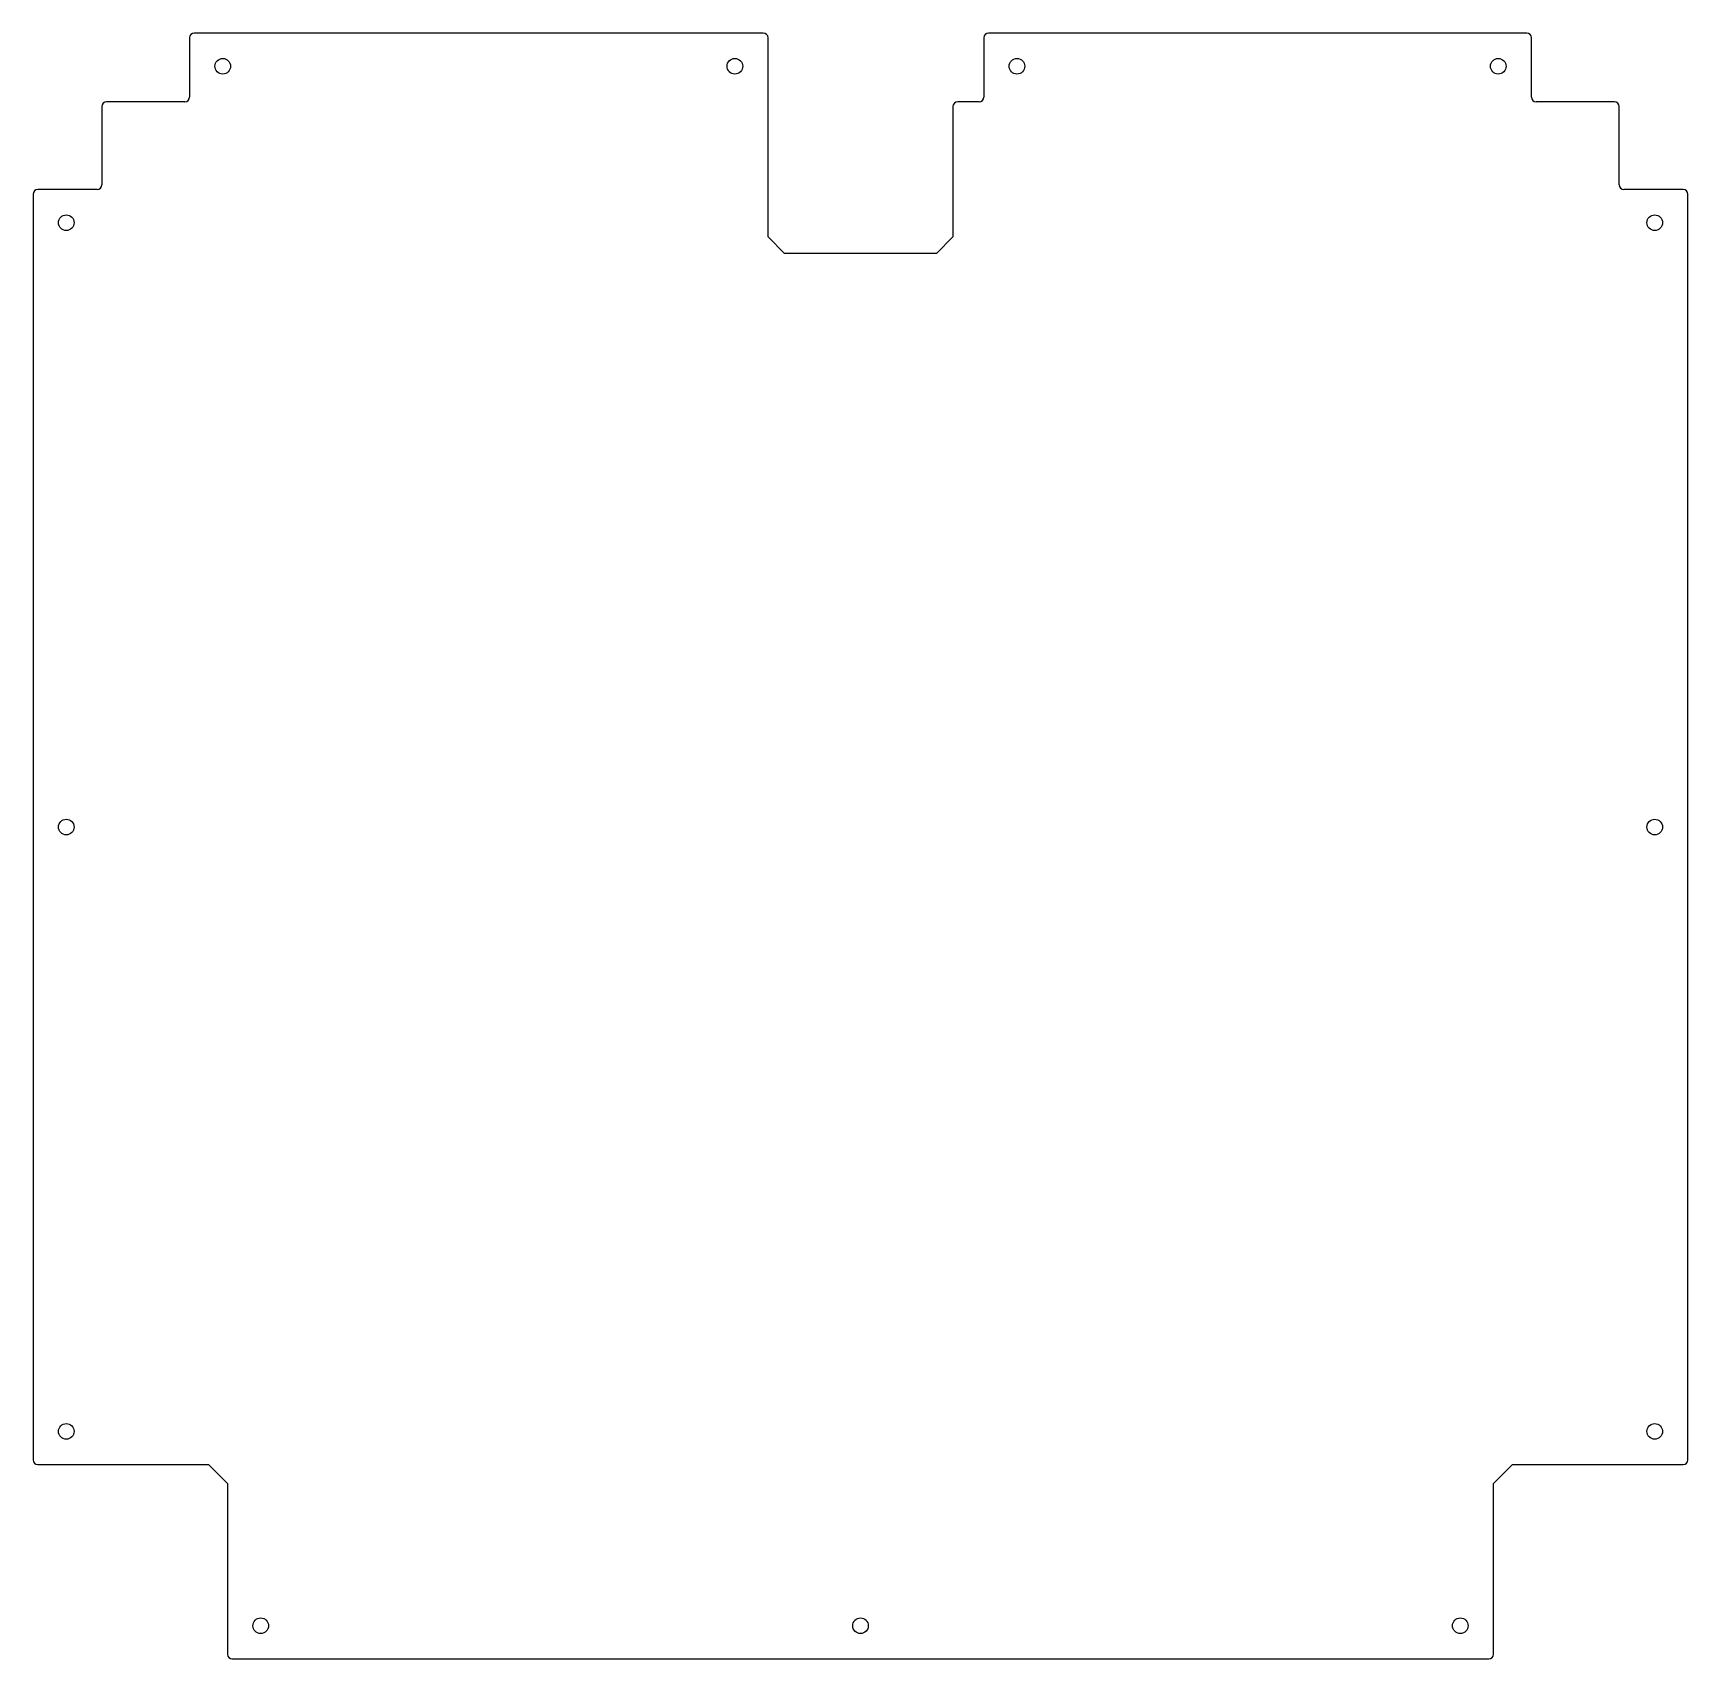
# Model space of a CAD drawing. Header units: millimetres. Extents: x -349 to 349, y -343 to 343.
import ezdxf

# ---------------------------------------------------------------- set-up
doc = ezdxf.new("R2010")
doc.units = ezdxf.units.MM
doc.layers.add('CUTOUTS', color=1, linetype='CONTINUOUS')
doc.layers.add('PERIMETER', color=5, linetype='CONTINUOUS')

msp = doc.modelspace()

# ---------------------------------------------------------------- linework, layer by layer
at = {"layer": 'CUTOUTS'}
for centre in [(-269, 329), (-53, 329), (66, 329), (269, 329), (-335, 263), (335, 263), (-335, 8), (335, 8), (-335, -247), (335, -247), (-253, -329), (0, -329), (253, -329)]:
    msp.add_circle(centre, 3.3, dxfattribs=at)
at = {"layer": 'PERIMETER'}
for p, q in [((-41, 343), (-281, 343)), ((281, 343), (54, 343)), ((-283, 341), (-283, 316)), ((-39, 257), (-39, 341)), ((52, 341), (52, 316)), ((283, 316), (283, 341)), ((-320, 312), (-320, 279)), ((-285, 314), (-318, 314)), ((39, 312), (39, 257)), ((50, 314), (41, 314)), ((318, 314), (285, 314)), ((320, 279), (320, 312)), ((-349, 275), (-349, -259)), ((-322, 277), (-347, 277)), ((347, 277), (322, 277)), ((349, -259), (349, 275)), ((-32, 250), (-39, 257)), ((39, 257), (32, 250)), ((32, 250), (-32, 250)), ((-347, -261), (-275, -261)), ((-275, -261), (-267, -269)), ((267, -269), (275, -261)), ((275, -261), (347, -261)), ((-267, -269), (-267, -341)), ((267, -341), (267, -269)), ((-265, -343), (265, -343))]:
    msp.add_line(p, q, dxfattribs=at)
for centre, start, end in [((-281, 341), 90, 180), ((-41, 341), 0, 90), ((54, 341), 90, 180), ((281, 341), 0, 90), ((-285, 316), -90, 0), ((50, 316), -90, 0), ((285, 316), 180, 270), ((-318, 312), 90, 180), ((41, 312), 90, 180), ((318, 312), 0, 90), ((-347, 275), 90, 180), ((-322, 279), -90, 0), ((322, 279), 180, 270), ((347, 275), 0, 90), ((-347, -259), 180, 270), ((347, -259), 270, 360), ((-265, -341), 180, 270), ((265, -341), -90, 0)]:
    msp.add_arc(centre, 2, start, end, dxfattribs=at)

doc.saveas('drawing.dxf')
